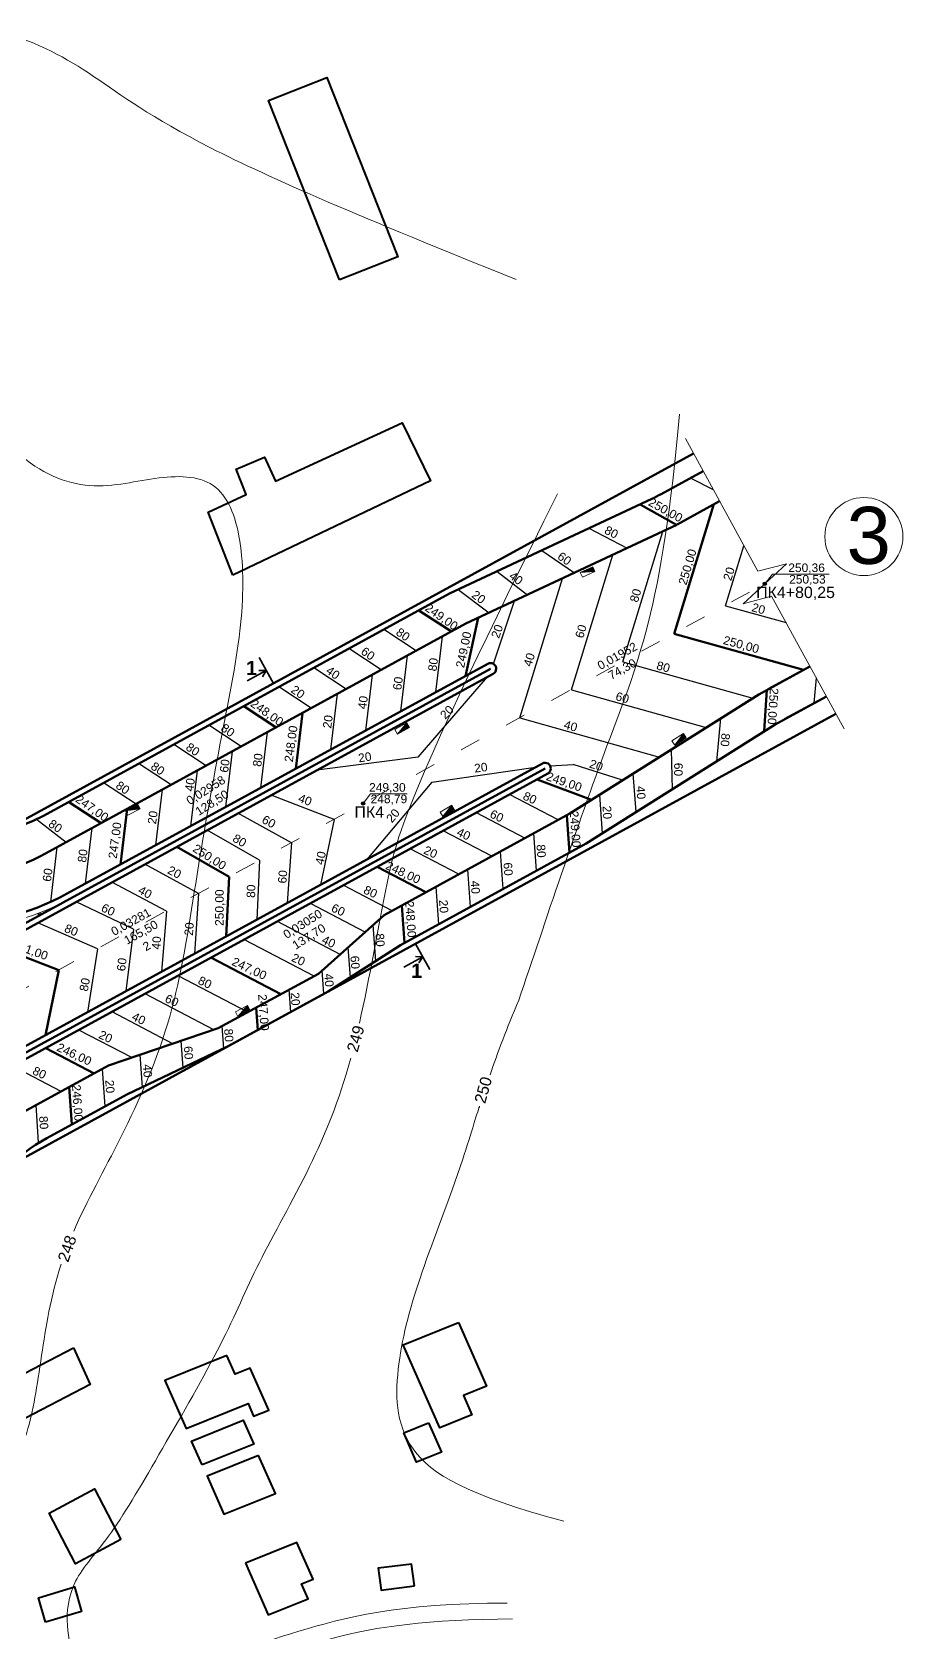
# Model space of a CAD drawing. Header units: millimetres. Extents: x -2825 to 30098, y -1816 to 5947.
# Drawn here: x 106.5 to 259.2, y 226.2 to 506.8 of the extents above; entities that cross this region are included whole.
import ezdxf

# ---------------------------------------------------------------- set-up
doc = ezdxf.new("R2010")
doc.units = ezdxf.units.MM
doc.linetypes.add('ACAD_ISO03W100', pattern=[30, 12, -18])
for name, color, linetype, lineweight in [('1 Відмітки', 7, 'Continuous', 25), ('2 Позначення', 80, 'Continuous', 20), ('вертикалка', 200, 'Continuous', 9), ('Горизонталі', 7, 'Continuous', 20), ('Дор. Розм.', 7, 'Continuous', 50), ('Забудова', 40, 'Continuous', 40), ('Осі', 30, 'Continuous', 15), ('Отметки', 90, 'Continuous', 25), ('Отметки 1', 50, 'Continuous', 50), ('Текст', 7, 'Continuous', 20), ('Червоні лінії', 10, 'Continuous', 53)]:
    doc.layers.add(name, color=color, linetype=linetype, lineweight=lineweight)
doc.layers.add('Озелення', color=7, linetype='Continuous', true_color=0x9fff80)
doc.styles.get("Standard").update_dxf_attribs({"font": 'arial.ttf'})

# ---------------------------------------------------------------- blocks, each defined once
blk = doc.blocks.new('6')
at = {"layer": '1 Відмітки', "transparency": 33554559}
h = blk.add_hatch(color=256, dxfattribs=at)
h.dxf.hatch_style = 1
edge = h.paths.add_edge_path()
edge.add_arc((-467.51, 342.13), 0.2, 0, 360)
at = {"layer": '1 Відмітки'}
blk.add_circle((-467.51, 342.13), 0.2, dxfattribs=at)

msp = doc.modelspace()

# ---------------------------------------------------------------- hatches: boundary and pattern name
at = {"layer": 'вертикалка'}
h = msp.add_hatch(color=0, dxfattribs=at)
h.dxf.hatch_style = 1
h.paths.add_polyline_path([(202.59649, 412.1055), (204.77969, 413.10233), (205.15349, 412.28363)])
h = msp.add_hatch(color=0, dxfattribs=at)
h.dxf.hatch_style = 1
h.paths.add_polyline_path([(170.54519, 383.75604), (172.63971, 384.92778), (172.20031, 385.71322)])
h = msp.add_hatch(color=0, dxfattribs=at)
h.dxf.hatch_style = 1
h.paths.add_polyline_path([(219.16428, 381.80552), (221.18169, 383.10555), (220.69418, 383.86208)])
h = msp.add_hatch(color=0, dxfattribs=at)
h.dxf.hatch_style = 1
h.paths.add_polyline_path([(122.89463, 370.33567), (125.02266, 371.44539), (125.4388, 370.64738)])
h = msp.add_hatch(color=0, dxfattribs=at)
h.dxf.hatch_style = 1
h.paths.add_polyline_path([(178.50103, 369.29526), (180.56898, 370.51329), (180.11221, 371.28877)])
h = msp.add_hatch(color=0, dxfattribs=at)
h.dxf.hatch_style = 1
h.paths.add_polyline_path([(142.5738, 334.28429), (144.69408, 335.40874), (144.27241, 336.20385)])
at = {"layer": 'Озелення'}
h = msp.add_hatch(dxfattribs=at)
h.set_pattern_fill('GRASS', color=0, scale=0.1)
h.paths.add_polyline_path([(113.15871, 354.91934, -0.221126928), (75.29183, 352.44969), (69.79885, 349.44617), (74.95842, 334.03586, 0.001362218), (76.13027, 334.67248)])
h.paths.add_polyline_path([(75.29183, 352.44969, -0.034945722), (69.60763, 355.1256, 0.709161745), (68.19345, 353.8756, -0.019314942), (69.80056, 349.44711)])

# ---------------------------------------------------------------- linework, layer by layer
at = {"layer": '2 Позначення', "color": 0}
for points in [[(234.94504, 410.11388), (236.2725, 411.78695), (246.21083, 411.78695)], [(164.53247, 371.61286), (165.85993, 373.28593), (172.24231, 373.28593)]]:
    msp.add_lwpolyline(points, dxfattribs=at)
at = {"layer": 'вертикалка', "color": 0}
for p, q in [((202.59649, 412.1055), (205.15349, 412.28363)), ((170.54519, 383.75604), (172.20031, 385.71322)), ((219.16428, 381.80552), (220.69418, 383.86208)), ((122.89463, 370.33567), (125.4388, 370.64738)), ((178.50103, 369.29526), (180.11221, 371.28877)), ((142.5738, 334.28429), (144.27241, 336.20385))]:
    msp.add_line(p, q, dxfattribs=at)
for points in [[(204.77969, 413.10233), (205.15349, 412.28363), (202.9703, 411.2868), (202.59649, 412.1055)], [(172.63971, 384.92778), (172.20031, 385.71322), (170.10579, 384.54148), (170.54519, 383.75604)], [(221.18169, 383.10555), (220.69418, 383.86208), (218.67677, 382.56205), (219.16428, 381.80552)], [(125.02266, 371.44539), (125.4388, 370.64738), (123.31077, 369.53766), (122.89463, 370.33567)], [(180.56898, 370.51329), (180.11221, 371.28877), (178.04427, 370.07074), (178.50103, 369.29526)], [(144.69408, 335.40874), (144.27241, 336.20385), (142.15213, 335.07939), (142.5738, 334.28429)]]:
    msp.add_lwpolyline(points, close=True, dxfattribs=at)
at = {"layer": 'Горизонталі', "color": 0}
for points, knots in [([(191.38366, 463.4236), (164.41368, 474.26838), (132.27113, 488.04376), (117.15733, 499.649), (107.70283, 504.95536), (101.06513, 506.82544)], [0, 0, 0, 0, 1, 2, 2.997599465, 2.997599465, 2.997599465, 2.997599465]), ([(-155.2134, 226.94703), (-137.22811, 237.33083), (-120.48771, 246.99591), (-110.4838, 260.43866), (-109.26206, 272.20739), (-112.10667, 282.82361), (-112.10667, 295.87871), (-102.2028, 308.9338), (-84.19577, 323.56452), (-75.79351, 338.11767), (-70.66828, 357.24527), (-61.23681, 378.71104), (-49.31365, 399.36256), (-41.85422, 406.82199), (-33.77609, 417.65124), (-27.47363, 434.53283), (-18.01994, 443.98652), (5.50145, 457.5666), (21.14787, 461.75905), (35.76327, 476.37445), (51.60723, 483.03926), (65.30008, 483.03926), (74.11602, 483.03926), (81.63037, 470.02403), (90.99761, 449.65123), (102.81472, 432.01935), (115.94485, 425.82943), (128.21135, 429.11623), (139.3915, 429.11623), (143.62558, 418.5298), (143.62558, 402.39851), (139.49897, 382.89089), (134.99721, 357.19336), (131.62089, 333.93428), (122.92051, 314.02112), (116.13619, 301.98845), (113.80607, 296.65081)], [0, 0, 0, 0, 1, 2, 3, 4, 5, 6, 7, 8, 9, 10, 11, 12, 13, 14, 15, 16, 17, 18, 19, 20, 21, 22, 23, 24, 25, 26, 27, 28, 29, 30, 31, 32, 33, 33.81965361, 33.81965361, 33.81965361, 33.81965361]), ([(163.89201, 333.12446), (165.67236, 341.01111), (169.00789, 360.76077), (172.38309, 373.35716), (198.613, 425.8649)], [12.149424768, 12.149424768, 12.149424768, 12.149424768, 13, 14, 14, 14, 14]), ([(189.80359, 231.4436), (170.6261, 231.4436), (151.40083, 226.2922), (133.62166, 219.82906), (120.11639, 219.82906), (113.90396, 221.17959), (112.28333, 227.12191), (113.09365, 235.49518), (120.11639, 242.51792), (128.89447, 257.722), (140.60137, 277.99895), (145.5063, 290.32658), (155.22912, 307.167), (160.28563, 319.34451), (162.36727, 326.95946)], [0, 0, 0, 0, 1, 2, 3, 4, 5, 6, 7, 8, 9, 10, 11, 11.916278052, 11.916278052, 11.916278052, 11.916278052]), ([(199.74051, 245.8023), (182.78716, 250.34493), (170.13267, 257.65101), (170.13267, 273.47186), (174.23381, 288.77752), (181.14561, 305.78962), (184.78326, 318.2618), (184.95828, 318.52145)], [0, 0, 0, 0, 1, 2, 3, 4, 4.590675291, 4.590675291, 4.590675291, 4.590675291]), ([(111.59366, 290.85861), (109.75457, 285.1781), (107.91308, 273.38839), (106.11094, 260.59316), (101.06173, 251.84767), (97.48257, 243.14885), (99.73345, 226.6424), (105.43579, 216.76565), (119.61621, 210.13596), (130.12031, 210.13596), (137.46145, 208.16891), (150.52178, 204.6694)], [34.117691867, 34.117691867, 34.117691867, 34.117691867, 35, 36, 37, 38, 39, 40, 41, 42, 43, 43, 43, 43])]:
    msp.add_open_spline(points, degree=3, knots=knots, dxfattribs=at)
for points in [[(191.82101, 337.1195), (196.38436, 350.64692), (207.82727, 385.06043), (217.10211, 405.95314), (219.98013, 439.83174)], [(186.78246, 324.03548), (188.11387, 327.87026), (189.72225, 332.15875), (191.82101, 337.1195)], [(137.20478, 193.15422), (132.09754, 196.10289), (115.42707, 200.56973), (88.38527, 209.94839), (78.38136, 217.13869), (68.52385, 225.64607), (56.1852, 232.76979), (47.11916, 240.27272), (35.44265, 256.57228), (31.37706, 271.74526), (27.91223, 284.67621), (24.45406, 290.66593), (14.4869, 290.66593), (2.09535, 287.34562), (-13.52952, 283.15895), (-29.00431, 283.15895), (-46.85668, 283.15895), (-55.8898, 277.94368), (-62.06722, 240.16885), (-64.60462, 230.69915), (-72.8891, 222.41467), (-79.13079, 216.17297), (-87.77725, 213.85616), (-97.58512, 212.48908), (-104.00517, 218.90912), (-110.68972, 222.76845), (-118.4019, 224.83492), (-128.26639, 224.83492), (-133.16461, 227.66291), (-143.91099, 227.66291), (-148.18483, 225.77934), (-151.46736, 222.80943)], [(190.74707, 228.65958), (176.16137, 228.65958), (156.17357, 225.68842), (149.96115, 220.28631), (150.50136, 211.37283), (150.50136, 202.72946), (147.5302, 194.8964), (131.76557, 190.67228), (115.54634, 186.32635), (108.54265, 179.32266), (112.6866, 174.09828), (123.32537, 176.94893)]]:
    msp.add_open_spline(points, degree=3, dxfattribs=at)
at = {"layer": 'Дор. Розм.', "color": 0, "ltscale": 0.3}
for p, q in [((216.81136, 425.84242), (224.15312, 429.85683)), ((219.6899, 420.57801), (227.03165, 424.59242)), ((233.88084, 390.72645), (242.86102, 395.63675)), ((235.52186, 391.62375), (242.86102, 395.63675)), ((236.75938, 385.46204), (245.73956, 390.37234)), ((238.4004, 386.35934), (245.73956, 390.37234))]:
    msp.add_line(p, q, dxfattribs=at)
at = {"layer": 'Дор. Розм.', "color": 0}
for p, q in [((179.67527, 408.38601), (215.14234, 424.99632)), ((182.55381, 403.1216), (218.02088, 419.73191)), ((108.48695, 369.4608), (179.67527, 408.38601)), ((108.8409, 362.81596), (182.55381, 403.1216)), ((112.67895, 355.79675), (186.39186, 396.10239)), ((75.54501, 333.21274), (187.35137, 394.34759)), ((76.13027, 334.67248), (186.87161, 395.22499)), ((200.75655, 369.83154), (233.88084, 390.72645)), ((203.63509, 364.56713), (236.75938, 385.46204)), ((195.95758, 378.60814), (82.03493, 316.31612)), ((196.91709, 376.85334), (97.3545, 322.41329)), ((168.21489, 352.03801), (200.75655, 369.83154)), ((171.08583, 346.76945), (203.63509, 364.56713)), ((156.71028, 341.77178), (168.21489, 352.03801)), ((158.42129, 338.63833), (171.08583, 346.76945)), ((156.71028, 341.77178), (139.15463, 332.1912)), ((140.87272, 329.04292), (158.42052, 338.63791)), ((119.92234, 325.68289), (139.15463, 332.1912)), ((123.14571, 320.60666), (140.87272, 329.04292)), ((119.92234, 325.68289), (102.36675, 316.10234)), ((123.14571, 320.60666), (109.07251, 312.92655))]:
    msp.add_line(p, q, dxfattribs=at)
msp.add_lwpolyline([(196.43733, 377.73074), (82.51469, 315.43872, -0.125750901), (-37.90418, 284.66655), (-169.34442, 284.66655)], format="xyb", dxfattribs=at)
at = {"layer": 'Дор. Розм.', "color": 0, "lineweight": 20}
msp.add_circle((252.32686, 418.38297), 6.84658, dxfattribs=at)
at = {"layer": 'Дор. Розм.', "color": 0, "ltscale": 0.3}
for centre in [(202.41867, 452.16447), (205.29721, 446.90006)]:
    msp.add_arc(centre, 30, 295.0951243, 298.6694958, dxfattribs=at)
at = {"layer": 'Дор. Розм.', "color": 0}
for centre, radius, start, end in [((186.87161, 395.22499), 1, 298.6694958, 118.6694958), ((196.43733, 377.73074), 1, 298.6694958, 118.6694958), ((94.09426, 395.78285), 30, 238.3435397, 298.6694958), ((91.56967, 394.40242), 36, 238.3435397, 298.6694958), ((91.56967, 394.40242), 44, 238.3435397, 298.6694958), ((123.44359, 286.59269), 30, 118.622463, 153.5641032)]:
    msp.add_arc(centre, radius, start, end, dxfattribs=at)
at = {"layer": 'Дор. Розм.', "color": 0, "lineweight": 20}
msp.add_arc((91.56967, 394.40242), 45, 240.7878186, 298.6694958, dxfattribs=at)
at = {"layer": 'Забудова', "color": 0}
for points in [[(160.38009, 463.38068), (147.93554, 494.81253), (158.20448, 498.85058), (170.64903, 467.41873)], [(141.71475, 411.60159), (137.36755, 422.66907), (144.04718, 425.74268), (142.27145, 430.21914), (147.24403, 432.32221), (149.20505, 428.11606), (171.38668, 438.32286), (176.33155, 428.1449), (175.11235, 427.55571)], [(181.26239, 280.61508), (186.16985, 269.45555), (182.11474, 267.82738), (183.603, 264.4431), (177.95822, 262.17667), (171.56251, 276.72049)], [(113.76788, 276.20734), (116.68827, 269.75267), (103.86506, 263.08581), (100.94468, 269.54048)], [(140.66947, 274.82628), (129.80601, 270.4645), (133.49909, 262.06647), (144.36254, 266.42826), (145.34491, 264.19436), (147.99987, 265.26035), (144.75576, 272.63743), (142.1008, 271.57144)], [(136.31069, 255.6729), (134.47009, 259.85841), (143.51147, 263.48861), (145.35207, 259.3031)], [(176.00375, 263.03176), (178.26247, 257.89546), (173.91475, 256.14981), (171.65604, 261.28611)], [(146.22153, 257.32597), (137.18014, 253.69577), (140.11736, 247.01656), (149.15874, 250.64676)], [(122.09292, 242.60684), (114.09584, 238.31166), (109.48176, 247.19868), (117.47884, 251.49385)], [(143.89131, 238.43462), (147.88099, 229.36212), (154.91724, 232.18724), (153.75733, 234.82486), (155.76246, 235.62993), (152.93269, 242.06482)], [(173.56714, 234.4633), (173.00011, 238.29436), (167.15718, 237.5633), (167.72421, 233.73224)], [(108.88257, 228.08327), (107.62171, 232.36525), (113.92388, 234.26857), (115.18474, 229.98659)]]:
    msp.add_lwpolyline(points, close=True, dxfattribs=at)
at = {"layer": 'Осі', "color": 0, "linetype": 'ACAD_ISO03W100', "ltscale": 0.3}
msp.add_line((23.80919, 294.66643), (234.94504, 410.11388), dxfattribs=at)
at = {"layer": 'Отметки', "color": 0}
for p, q in [((225.94084, 426.58119), (221.93927, 428.64632)), ((210.90856, 416.31557), (204.16987, 419.79327)), ((210.08633, 396.43934), (217.07881, 419.29072)), ((201.60969, 411.96063), (195.85177, 415.89765)), ((228.08039, 406.26565), (231.29979, 416.78664)), ((201.08667, 391.53109), (208.32684, 415.1919)), ((188.04474, 412.24138), (193.40024, 408.137)), ((192.00469, 386.59135), (199.49002, 411.05335)), ((181.20124, 409.10067), (186.64467, 405.03748)), ((187.38632, 396.08235), (191.07416, 407.11195)), ((228.08039, 406.26565), (238.67121, 403.29928)), ((173.86271, 398.36938), (168.17402, 402.09722)), ((167.72203, 395.0117), (162.03334, 398.73954)), ((177.30262, 391.13247), (178.4667, 400.8868)), ((171.16194, 387.77479), (172.32601, 397.52913)), ((210.08633, 396.43934), (232.83604, 390.06739)), ((161.58135, 391.65403), (155.89265, 395.38187)), ((165.02126, 384.41711), (166.18533, 394.17145)), ((174.17447, 379.71849), (186.35166, 393.80095)), ((243.94924, 393.64656), (243.52831, 389.16324)), ((155.44067, 388.29635), (149.75197, 392.02419)), ((158.88058, 381.05944), (160.04465, 390.81377)), ((201.08667, 391.53109), (224.68035, 384.92276)), ((143.15931, 381.581), (137.47061, 385.30884)), ((192.00469, 386.59135), (216.46478, 379.74034)), ((227.1944, 386.53123), (226.48555, 378.98128)), ((137.01863, 378.22332), (131.32993, 381.95116)), ((146.59922, 374.34408), (147.76329, 384.09842)), ((140.45853, 370.98641), (141.62261, 380.74074)), ((174.17447, 379.71849), (156.40205, 377.42474)), ((218.50977, 381.05294), (218.7169, 374.08079)), ((130.87795, 374.86564), (125.18925, 378.59348)), ((134.31785, 367.62873), (135.48193, 377.38307)), ((176.57325, 375.33148), (194.76298, 377.95495)), ((197.3049, 378.22806), (201.35956, 378.41467)), ((210.01274, 375.67038), (201.35956, 378.41467)), ((212.42336, 370.1108), (211.85817, 376.83448)), ((124.73726, 371.50797), (119.04857, 375.23581)), ((128.17717, 364.27105), (129.34125, 374.02539)), ((176.57325, 375.33148), (165.16045, 361.76851)), ((159.46707, 368.81145), (148.39449, 373.04627)), ((198.70359, 368.709), (190.20332, 373.15138)), ((206.48748, 366.36643), (206.00441, 373.14191)), ((112.4559, 364.79261), (107.28023, 368.80097)), ((151.99377, 364.7251), (142.60357, 369.87984)), ((159.46707, 368.81145), (157.05089, 357.33427)), ((192.90703, 365.53949), (184.40099, 369.98489)), ((115.89581, 357.5557), (117.05989, 367.31004)), ((146.38921, 361.66057), (137.22046, 366.93639)), ((187.11048, 362.36998), (178.59865, 366.8184)), ((194.91065, 359.79924), (194.44156, 366.37855)), ((194.91065, 359.79924), (194.44156, 366.37855)), ((109.77258, 354.34429), (110.9192, 363.95236)), ((151.99377, 364.7251), (151.24744, 354.16099)), ((181.31393, 359.20047), (172.79632, 363.65192)), ((189.11409, 356.62973), (188.645, 363.20904)), ((135.69293, 355.80637), (126.28062, 360.95457)), ((146.38921, 361.66057), (145.88929, 351.23119)), ((183.35549, 353.4784), (182.88921, 360.01823)), ((114.28387, 354.39485), (119.09917, 357.03169)), ((130.06292, 352.73587), (120.50631, 357.79723)), ((169.60965, 352.80066), (161.14284, 357.22555)), ((177.79077, 350.43566), (177.32151, 357.01744)), ((124.27226, 349.56958), (114.25887, 354.38117)), ((135.69293, 355.80637), (134.95104, 345.25024)), ((164.8881, 349.06933), (155.3405, 354.05907)), ((130.06292, 352.73587), (129.17777, 342.09346)), ((160.50719, 345.15998), (149.53817, 350.89258)), ((117.9755, 346.12656), (107.51602, 350.69424)), ((124.27226, 349.56958), (122.93603, 338.68052)), ((166.75428, 343.98843), (166.30207, 350.33109)), ((117.9755, 346.12656), (116.20128, 334.99801)), ((155.93678, 341.34966), (143.73583, 347.72609)), ((162.2986, 341.12772), (161.92115, 346.42175)), ((157.66356, 338.22402), (157.36872, 342.35935)), ((144.33211, 335.01669), (132.13116, 341.39312)), ((138.37932, 331.92883), (126.32883, 338.22663)), ((151.86165, 335.05158), (151.58205, 338.97317)), ((131.17987, 329.4925), (120.52649, 335.06014)), ((123.98042, 327.05617), (114.72416, 331.89365)), ((140.11473, 328.68219), (139.83796, 332.56411)), ((132.98354, 325.28847), (132.64837, 329.98945)), ((111.58824, 321.13476), (103.11948, 325.56068)), ((125.85234, 321.89475), (125.44892, 327.55311)), ((119.30727, 318.51193), (118.83818, 325.09124)), ((107.65912, 312.15522), (107.23351, 318.75826))]:
    msp.add_line(p, q, dxfattribs=at)
at = {"layer": 'Отметки 1', "color": 0}
for p, q in [((219.4556, 420.44989), (213.12492, 423.98719)), ((219.08599, 401.34759), (226.03153, 424.04556)), ((180.00339, 401.72706), (174.3147, 405.4549)), ((182.50203, 393.90036), (184.68541, 404.1199)), ((219.08599, 401.34759), (241.71419, 395.00967)), ((235.28756, 391.49564), (234.84907, 384.25702)), ((149.29999, 384.93867), (143.61129, 388.66651)), ((152.7399, 377.70176), (153.90397, 387.4561)), ((204.5594, 372.23039), (195.04977, 375.8323)), ((118.59658, 368.15029), (112.90789, 371.87813)), ((122.03649, 360.91338), (123.20057, 370.66771)), ((200.70737, 362.96628), (200.23811, 369.54806)), ((141.04541, 358.72551), (131.86498, 364.00806)), ((175.51738, 356.03096), (166.99398, 360.48543)), ((141.04541, 358.72551), (140.54614, 348.30959)), ((171.80506, 347.16272), (171.3358, 353.7445)), ((111.18692, 342.41223), (100.16682, 346.67575)), ((111.18692, 342.41223), (108.85962, 330.98365)), ((150.13445, 338.18318), (137.9335, 344.5596)), ((146.05974, 331.87914), (145.77972, 335.80668)), ((117.39058, 324.30124), (108.92182, 328.72716)), ((113.50493, 315.34544), (113.03585, 321.92475))]:
    msp.add_line(p, q, dxfattribs=at)
at = {"layer": 'Текст', "color": 0, "lineweight": 35}
for p, q in [((148.80386, 392.6455), (146.29576, 397.17997)), ((144.20431, 393.07421), (147.54981, 394.91273)), ((147.54981, 394.91273), (146.27156, 394.92649)), ((147.54981, 394.91273), (146.88211, 393.82265)), ((176.25212, 342.48221), (173.74403, 347.01669)), ((171.65257, 342.91092), (174.99807, 344.74945)), ((174.99807, 344.74945), (173.71983, 344.7632)), ((174.99807, 344.74945), (174.33038, 343.65936))]:
    msp.add_line(p, q, dxfattribs=at)
at = {"layer": 'Текст', "color": 0, "linetype": 'Continuous'}
msp.add_lwpolyline([(248.86057, 384.67065), (236.14703, 407.92179), (231.16032, 406.61976), (238.73495, 413.61083), (233.74824, 412.3088), (221.0347, 435.55994)], dxfattribs=at)
at = {"layer": 'Текст', "color": 0, "lineweight": 30}
for points in [[(212.23239, 397.68392, 0, 0, 0), (206.14118, 394.36156, 1.4, 0, 0), (203.23939, 392.77883, 0, 0, 0)], [(140.74561, 374.75296, 0, 0, 0), (134.38401, 370.78707, 1.4, 0, 0), (131.57895, 369.03862, 0, 0, 0)], [(121.87523, 348.27802, 0, 0, 0), (127.96006, 351.61204, 1.4, 0, 0), (130.85881, 353.20033, 0, 0, 0)], [(157.73881, 351.29552, 0, 0, 0), (151.37721, 347.32962, 1.4, 0, 0), (148.57215, 345.58117, 0, 0, 0)]]:
    msp.add_lwpolyline(points, format="xyseb", dxfattribs=at)
at = {"layer": 'Червоні лінії', "color": 0}
for p, q in [((101.26774, 366.65312), (222.47397, 432.92774)), ((103.20736, 308.44779), (247.41871, 387.30143))]:
    msp.add_line(p, q, dxfattribs=at)

# ---------------------------------------------------------------- block references
at = {"layer": '1 Відмітки', "color": 0, "xscale": 1.5, "yscale": 1.5, "zscale": 1.5}
for p in [(936.20968, -103.08204), (865.79513, -141.58559)]:
    msp.add_blockref('6', p, dxfattribs=at)

# ---------------------------------------------------------------- texts
at = {"layer": '1 Відмітки', "color": 0}
for s, width, insert, char_height, attachment_point in [('250,36', 7.0254323, (245.4794, 413.66891), 1.5, 3), ('250,53', 7.0254323, (245.6257, 411.64872), 1.5, 3), ('ПК4+80,25', 7.0254323, (233.43418, 409.61292), 2, 1), ('\\pt7.5;{\\fArial|b1|i0|c204|p34;1}', 2, (144.00235, 396.60444), 2.5, 1), ('249,30', 7.0254323, (171.99426, 375.16789), 1.5, 3), ('ПК4', 7.0254323, (163.01963, 371.10937), 2, 1), ('248,79', 7.0254323, (172.2634, 373.1477), 1.5, 3), ('\\pt7.5;{\\fArial|b1|i0|c204|p34;1}', 2, (172.95875, 343.53726), 2.5, 1)]:
    msp.add_mtext_dynamic_manual_height_columns(s, width=width, gutter_width=12.5, heights=[0], dxfattribs=dict(at, insert=insert, char_height=char_height, attachment_point=attachment_point))
at = {"layer": '1 Відмітки', "color": 0, "insert": (125.7218, 347.00617), "char_height": 1.5, "attachment_point": 1, "rotation": 28.2114545}
msp.add_mtext_dynamic_manual_height_columns('\\pt4.5;2', width=2, gutter_width=12.5, heights=[0], dxfattribs=at)
at = {"layer": 'Горизонталі', "color": 0, "char_height": 2, "attachment_point": 1}
for s, insert, rotation in [('249', (161.62623, 328.39851), 74.3672655), ('250', (183.98729, 319.41152), 74.3672655), ('248', (110.93504, 291.71312), 70.9529416)]:
    msp.add_mtext_dynamic_manual_height_columns(s, width=10.7278404, gutter_width=12.5, heights=[0], dxfattribs=dict(at, insert=insert, rotation=rotation))
at = {"layer": 'Текст', "color": 0, "char_height": 1.5}
for s, width, insert, attachment_point, rotation in [('250,00', 4.2639186, (220.73503, 422.14657), 3, 330.9594779), ('80', 4.2639186, (209.44608, 419.29821), 3, 332.7690594), ('60', 4.2639186, (201.22785, 414.47451), 3, 324.9660704), ('250,00', 4.2639186, (221.58813, 416.35474), 3, 73.4287445), ('20', 4.2639186, (228.27815, 413.1934), 3, 73.4287445), ('40', 4.2639186, (189.96046, 411.17356), 7, 323.3496579), ('20', 4.2639186, (183.40299, 407.86331), 7, 323.3496579), ('80', 4.2639186, (211.90374, 409.39851), 3, 73.4287445), ('249,00', 4.2639186, (181.3485, 403.08386), 3, 324.9499925), ('20', 4.2639186, (234.78015, 404.70608), 9, 344.7575637), ('80', 4.2639186, (172.91925, 401.17578), 3, 324.9499925), ('249,00', 4.2639186, (182.06759, 401.85045), 3, 78.2180581), ('20', 4.2639186, (187.71501, 403.13302), 3, 70.4108995), ('60', 4.2639186, (202.32563, 403.11064), 3, 73.4287445), ('60', 4.2639186, (166.77856, 397.81811), 3, 324.9499925), ('0,01952', 5.8523388, (205.41359, 396.28202), 1, 29.0584336), ('250,00', 4.2639186, (233.64474, 397.62933), 9, 344.7575637), ('80', 4.2639186, (176.20025, 397.21092), 3, 82.3984661), ('40', 4.2639186, (193.25945, 398.14191), 3, 73.4287445), ('74,30', 5.8523388, (207.29225, 394.54864), 1, 29.0584336), ('80', 4.2639186, (218.08043, 394.51475), 9, 344.7575637), ('40', 4.2639186, (160.63788, 394.46043), 3, 324.9499925), ('60', 4.2639186, (170.03819, 393.90984), 3, 82.3984661), ('20', 4.2639186, (154.4972, 391.10275), 3, 324.9499925), ('40', 4.2639186, (163.89751, 390.55216), 3, 82.3984661), ('60', 4.2639186, (210.91399, 389.10715), 9, 344.7575637), ('250,00', 4.2639186, (235.16078, 385.50791), 9, 266.2668003), ('248,00', 4.2639186, (150.75801, 386.31323), 3, 324.9499925), ('20', 4.2639186, (179.50076, 388.95991), 3, 45.6440186), ('80', 4.2639186, (142.21584, 384.3874), 3, 324.9499925), ('248,00', 4.2639186, (151.56521, 385.33951), 3, 82.3984661), ('20', 4.2639186, (157.75683, 387.19448), 3, 82.3984661), ('40', 4.2639186, (201.84782, 384.13842), 9, 344.7575637), ('80', 4.2639186, (136.07516, 381.02972), 3, 324.9499925), ('80', 4.2639186, (227.16257, 381.64098), 9, 265.4697293), ('60', 4.2639186, (139.67668, 379.45231), 3, 82.3984661), ('80', 4.2639186, (145.47547, 380.47913), 3, 82.3984661), ('20', 4.2639186, (163.57092, 380.28106), 1, 9.1645358), ('20', 4.2639186, (206.29502, 377.23157), 9, 342.7187826), ('80', 4.2639186, (129.93448, 377.67205), 3, 324.9499925), ('0,02958', 5.8523388, (133.33876, 372.55167), 1, 32.2752297), ('20', 4.2639186, (186.4286, 377.2814), 9, 7.2203645), ('249,00', 4.2639186, (202.48041, 373.39414), 9, 340.9693666), ('60', 4.2639186, (219.02698, 376.40477), 9, 269.5320619), ('80', 4.2639186, (123.7938, 374.31437), 3, 324.9499925), ('40', 4.2639186, (133.58138, 376.14569), 3, 82.3984661), ('128,50', 5.8523388, (134.93232, 370.67141), 1, 32.2752297), ('80', 4.2639186, (194.50296, 371.3954), 9, 334.9405256), ('40', 4.2639186, (212.55823, 372.29987), 9, 273.9893338), ('247,00', 4.2639186, (120.0971, 369.56271), 3, 324.9499925), ('40', 4.2639186, (155.19514, 371.11338), 9, 339.2783195), ('20', 4.2639186, (169.61305, 368.08678), 7, 50.1186272), ('60', 4.2639186, (188.70062, 368.22891), 9, 334.9405256), ('20', 4.2639186, (206.63868, 368.8219), 9, 273.9893338), ('80', 4.2639186, (111.99026, 367.59902), 3, 324.9499925), ('247,00', 4.2639186, (120.70153, 368.40253), 3, 82.3984661), ('20', 4.2639186, (127.05343, 370.4061), 3, 82.3984661), ('60', 4.2639186, (148.66953, 367.18121), 9, 331.3212781), ('249,00', 4.2639186, (200.93015, 363.83365), 9, 273.9893338), ('80', 4.2639186, (143.49606, 363.85319), 9, 328.7214395), ('40', 4.2639186, (182.89829, 365.06243), 9, 334.9405256), ('80', 4.2639186, (114.77206, 363.69074), 3, 82.3984661), ('250,00', 4.2639186, (139.7732, 359.64011), 9, 327.4531489), ('40', 4.2639186, (156.58323, 363.34082), 3, 78.0606722), ('20', 4.2639186, (177.09595, 361.89594), 9, 334.9405256), ('80', 4.2639186, (195.07583, 362.05854), 9, 273.9893338), ('80', 4.2639186, (195.07583, 362.05854), 9, 273.9893338), ('60', 4.2639186, (108.63138, 360.33307), 3, 82.3984661), ('20', 4.2639186, (132.14914, 358.3375), 9, 332.3152888), ('60', 4.2639186, (149.75117, 359.96912), 3, 86.0177136), ('248,00', 4.2639186, (174.0251, 357.22093), 9, 334.9405256), ('60', 4.2639186, (189.27928, 358.88903), 9, 273.9893338), ('40', 4.2639186, (126.98642, 354.82931), 9, 331.5531017), ('250,00', 4.2639186, (138.60142, 356.54917), 3, 89.8858428), ('80', 4.2639186, (144.15743, 357.4097), 3, 88.6175522), ('80', 4.2639186, (166.56332, 354.93125), 9, 334.9405256), ('40', 4.2639186, (183.52349, 355.69822), 9, 273.9893338), ('60', 4.2639186, (120.57581, 351.77482), 9, 334.4891537), ('60', 4.2639186, (160.90981, 351.76051), 9, 334.9405256), ('248,00', 4.2639186, (172.07821, 348.04322), 9, 273.9893338), ('20', 4.2639186, (177.98126, 352.34012), 9, 273.9893338), ('0,03281', 5.8523388, (120.15658, 349.67349), 1, 29.0584336), ('165,50', 5.8523388, (122.41619, 348.13178), 1, 29.0584336), ('0,03050', 5.8523388, (150.33196, 349.09422), 1, 32.2752297), ('80', 4.2639186, (114.17377, 348.25671), 9, 337.8587266), ('40', 4.2639186, (127.65071, 348.3805), 3, 85.78589), ('20', 4.2639186, (133.39032, 350.83362), 3, 85.0237028), ('137,70', 5.8523388, (151.92552, 347.21397), 1, 32.2752297), ('40', 4.2639186, (159.24253, 346.19028), 9, 334.9405256), ('80', 4.2639186, (166.83158, 346.44938), 9, 273.9893338), ('251,00', 4.2639186, (108.8626, 343.85811), 9, 340.2263913), ('20', 4.2639186, (153.9284, 343.04406), 9, 334.9405256), ('60', 4.2639186, (121.6196, 344.63195), 3, 82.849838), ('247,00', 4.2639186, (147.06071, 340.39155), 9, 334.9405256), ('60', 4.2639186, (162.45066, 342.54004), 9, 273.9893338), ('80', 4.2639186, (115.20281, 341.14082), 3, 79.4802651), ('80', 4.2639186, (137.55071, 339.05185), 9, 334.9405256), ('40', 4.2639186, (157.88017, 339.4133), 9, 273.9893338), ('60', 4.2639186, (131.74837, 335.88536), 9, 334.9405256), ('247,00', 4.2639186, (146.29099, 331.71073), 9, 273.9893338), ('20', 4.2639186, (151.97279, 336.12225), 9, 273.9893338), ('40', 4.2639186, (125.94603, 332.71888), 9, 334.9405256), ('20', 4.2639186, (120.1437, 329.55239), 9, 334.9405256), ('80', 4.2639186, (140.31597, 329.75336), 9, 273.9893338), ('246,00', 4.2639186, (116.37373, 325.37055), 9, 334.9405256), ('60', 4.2639186, (133.24766, 326.69207), 9, 273.9893338), ('40', 4.2639186, (126.0623, 323.52615), 9, 273.9893338), ('80', 4.2639186, (108.53903, 323.21941), 9, 334.9405256), ('20', 4.2639186, (119.47246, 320.77123), 9, 273.9893338), ('246,00', 4.2639186, (113.67012, 315.8662), 9, 273.9893338), ('80', 4.2639186, (107.86779, 314.43825), 9, 273.9893338)]:
    msp.add_mtext_dynamic_manual_height_columns(s, width=width, gutter_width=12.5, heights=[0], dxfattribs=dict(at, insert=insert, attachment_point=attachment_point, rotation=rotation))
at = {"layer": 'Червоні лінії', "color": 0, "insert": (249.28328, 423.59889), "char_height": 10, "attachment_point": 1}
msp.add_mtext_dynamic_manual_height_columns('3', width=4.6827552, gutter_width=12.5, heights=[0], dxfattribs=at)

doc.saveas('drawing.dxf')
